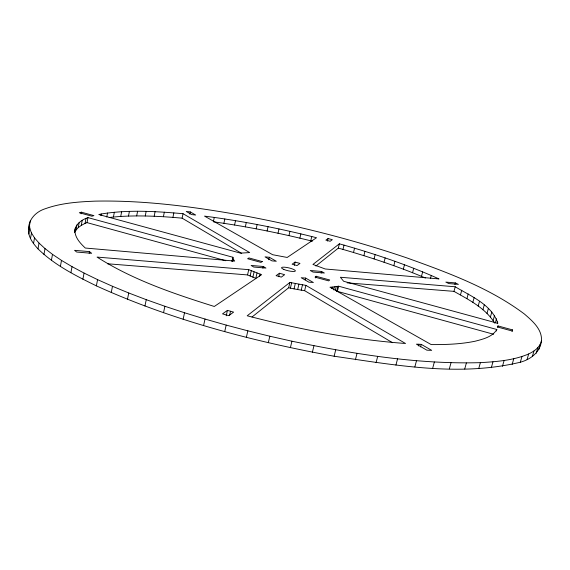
<?xml version="1.0" encoding="UTF-8"?>
<svg xmlns="http://www.w3.org/2000/svg" width="570" height="570" viewBox="0 0 570 570"><rect width="100%" height="100%" fill="white"/><g stroke="black" fill="none" stroke-linecap="round" stroke-linejoin="round"><path stroke-width="0.85" d="M232.133 261.039L232.909 257.269L87.965 217.612C81.517 219.778 74.812 224.53 74.592 231.962M512.48 329.88L512.359 331.063L497.831 327.094L498.023 325.933L512.48 329.88L512.067 331.362M28.5 229.71C28.308 219.336 36.095 211.506 45.586 208.627C61.418 202.97 78.396 201.823 95.062 201.139C145.364 200.113 195.467 206.988 244.872 215.873C299.727 226.133 353.97 239.906 406.816 257.889C447.621 272.567 489.366 287.743 524.379 313.999C532.209 320.796 542.063 329.018 541.5 340.433C540.481 351.911 530.855 359.406 520.324 362.214C459.185 377.034 395.295 365.085 334.134 356.236C252.752 341.323 171.855 320.205 96.366 285.855C75.696 275.723 54.592 265.136 37.991 248.855C32.618 242.991 26.469 234.99 29.262 226.568M29.455 225.784L30.41 220.426M28.821 233.992L29.804 228.463L29.469 224.274M30.466 238.616L31.471 233.009L29.804 228.463M33.509 243.575L34.535 237.882L31.471 233.009M37.991 248.855L39.031 243.084L34.535 237.882M43.947 254.441L45.016 248.584L39.031 243.084M51.407 260.298L52.497 254.363L45.016 248.584M60.392 266.404L61.503 260.397L52.497 254.363M74.642 232.061L75.489 227.537M74.87 232.133L75.974 230.095L76.95 224.879M75.974 230.095L78.247 227.615L79.216 222.464M81.082 213.835L81.389 212.19L93.936 215.617L91.905 216.194L79.308 212.753L81.389 212.19M70.887 272.724L72.034 266.646L61.503 260.397M78.247 227.615L81.282 225.385L82.244 220.291M81.282 225.385L85.051 223.39L86.006 218.353M85.051 223.39L87.018 222.621L87.965 217.612M82.892 279.222L84.068 273.073L72.034 266.646M89.162 253.244L89.469 251.612L74.563 250.337L76.715 252.047L91.677 253.315L89.469 251.612M100.947 215.617L101.261 213.992C128.3 209.553 155.888 211.335 183.041 213.7L249.674 252.574L240.419 253.13L98.781 214.519L101.261 213.992M106.761 217.02L107.538 213.009M96.366 285.855L97.57 279.635L84.068 273.073M109.162 217.519L113.423 217.02L114.349 212.247M113.423 217.02L120.726 216.436L121.652 211.712M111.25 292.567L112.49 286.29L97.57 279.635M120.726 216.436L128.485 216.073L129.411 211.399M128.485 216.073L136.672 215.923L137.591 211.292M127.473 299.314L128.749 292.987L112.49 286.29M136.672 215.923L145.236 215.987L146.162 211.392M145.236 215.987L154.157 216.251L155.083 211.698M144.944 306.04L146.248 299.67L128.749 292.987M154.157 216.251L163.398 216.714L164.324 212.197M163.398 216.714L172.924 217.369L173.85 212.881M241.701 253.422L182.108 218.16L183.041 213.7M163.547 312.688L164.887 306.275L146.248 299.67M189.796 214.113L190.252 211.926L186.248 211.47L191.648 214.584L195.674 215.033L190.252 211.926M183.148 319.2L184.523 312.752L164.887 306.275M214.284 217.419L204.537 216.115L272.638 254.719L287.187 257.455L316.521 237.733C282.827 229.183 248.705 222.3 214.284 217.419L213.344 221.794C246.667 226.447 279.713 233.037 312.346 241.21M223.889 223.326L224.837 218.973M203.597 325.513L205.008 319.043L184.523 312.752M234.562 225.015L235.517 220.676M231.969 261.516L232.909 257.269M232.446 260.996L232.888 257.633M232.973 260.989L233.009 258.431M245.335 226.853L246.29 222.535M226.219 315.794L227.423 310.379L233.6 312.125L228.805 315.645L222.535 313.863L227.423 310.379M224.73 331.576L226.176 325.092L205.008 319.043M229.646 315.125L230.508 311.256M256.179 228.841L257.148 224.53M257.013 273.023L255.816 278.317L247.558 274.925L248.741 269.66L97.042 257.084C133.01 279.991 173.857 293.778 214.299 306.468L261.602 274.662L248.741 269.66M250.116 276.044L251.299 270.764M252.888 277.184L254.078 271.897M267.081 230.971L268.057 226.675M259.571 276.407L260.084 274.134M246.368 337.326L247.843 330.828L226.176 325.092M262.891 268.199L263.283 266.482L251.106 265.442L253.764 267.045L265.969 268.078L263.283 266.482M268.791 259.728L269.346 257.269L265.022 256.878L271.954 260.875L276.308 261.267L269.346 257.269M278.01 233.237L278.994 228.948M278.652 276.714L279.45 273.251L284.637 274.676L281.323 277.106L276.079 275.659L279.45 273.251M288.954 235.631L289.945 231.349M268.313 342.713L269.824 336.222L247.843 330.828M299.877 238.16L300.882 233.878M252.018 317.013L288.648 287.772L289.895 282.449L305.905 285.378L405.541 343.503C352.018 339.513 299.086 329.339 247.202 315.78L289.895 282.449M294.334 265.349L295.089 262.093L299.97 263.418L297.055 265.556L292.118 264.216L295.089 262.093M288.648 287.772L290.401 288.142L291.641 282.82M290.401 288.142L294.042 288.876L295.296 283.554M294.042 288.876L297.654 289.546L298.908 284.231M310.771 240.804L311.776 236.522M297.654 289.546L301.224 290.151L302.478 284.843M305.242 279.806L305.648 278.089L301.188 277.725L308.897 282.171L313.386 282.52L305.648 278.089M290.394 347.686L291.926 341.202C353.849 354.034 416.941 364.422 480.382 362.648C496.698 361.672 513.442 360.418 528.661 353.97C534.354 351.241 540.346 347.094 541.5 340.433M392.523 342.691L304.644 290.679L305.905 285.378M315.687 277.953L316.086 276.265L329.695 279.984L328.705 280.889L315.039 277.155L316.086 276.265M327.472 241.096L328.085 238.552L332.324 239.678L330.151 241.274L325.869 240.134L328.085 238.552M321.166 273.123L321.565 271.47L310.244 270.501L313.037 272.068L324.38 273.03L321.565 271.47M312.396 352.203L313.956 345.741M315.887 266.026L338.323 248.107L339.364 243.817C373.279 253.351 406.845 264.459 439 278.922L325.235 268.99L312.951 264.437L339.364 243.817M331.833 288.591L332.196 287.109L338.637 286.204L496.812 329.488L496.392 330.985M425.405 277.989C398.608 266.639 370.935 257.476 342.99 249.418L344.031 245.121M333.578 289.902L334.298 286.931M335.36 290.144L336.2 286.689M337.896 286.375L336.642 291.541L337.376 291.363L493.634 334.262M337.376 291.363L338.637 286.204M353.507 252.496L354.561 248.185M334.134 356.236L335.716 349.795M363.874 255.666L364.943 251.341M374.062 258.923L375.146 254.59M355.416 359.741L357.027 353.336M384.052 262.264L385.149 257.911M393.82 265.684L394.932 261.309M376.072 362.698L377.696 356.336M403.332 269.175L404.458 264.772M412.566 272.724L413.713 268.299M395.936 365.099L397.575 358.786M421.501 276.329L422.655 271.876M430.485 278.488L431.269 275.495M418.394 345.947L418.843 344.259M414.853 366.923L416.506 360.668M420.575 346.895L421.237 344.358L416.428 344.159L426.866 350.172L431.704 350.358L421.237 344.358M454.917 284.423L455.323 282.912L445.84 282.107L448.882 283.575L458.373 284.38L455.323 282.912M432.694 368.184L434.354 361.993M494.71 323.126C485.498 308.078 468.839 299.799 453.976 291.363L455.209 286.767L340.383 277.255L343.625 281.259L497.852 323.297C491.789 304.579 470.827 296.193 455.209 286.767M460.489 294.882L461.736 290.251M466.93 298.637L468.198 293.956M449.345 368.883L451.012 362.748M472.836 302.371L474.126 297.654M478.18 306.09L479.484 301.316M464.714 369.025L466.374 362.962M482.918 309.767L484.243 304.943M487.022 313.386L488.362 308.52M490.442 316.948L491.803 312.025M478.722 368.626L480.382 362.648M493.15 320.418L494.532 315.445M495.337 322.962L496.506 318.765M497.218 323.667L497.695 321.964M497.61 327.415L498.023 325.933M491.319 367.721L492.972 361.815M502.455 366.332L504.101 360.504M512.131 364.487L513.762 358.744M520.324 362.214L521.942 356.549M527.065 359.549L528.661 353.97M532.359 356.528L533.94 351.035M536.249 353.193L537.809 347.778M538.771 349.56L540.31 344.23M496.812 329.488C492.494 336.963 483.096 339.093 475.344 341.173C460.845 344.202 445.961 344.679 431.191 344.586L329.959 287.202L332.196 287.109M107.459 263.767L247.558 274.925M347.116 282.855L453.976 291.363M172.924 217.369L182.108 218.16M301.224 290.151L304.644 290.679M269.824 336.222L291.926 341.202M87.018 222.621L225.784 260.725M338.323 248.107L342.99 249.418M233.351 259.279L234.69 261.081L85.279 248.036C80.356 243.347 74.884 237.69 74.877 230.43M262.271 261.573L260.974 262.385L247.615 258.737L248.969 257.946L262.271 261.573M283.774 269.396A7.097 1.482 13.1 0 0 295.224 271.156A7.097 1.482 13.1 0 0 286.411 267.408A7.097 1.482 13.1 0 0 283.774 269.396"/></g></svg>
